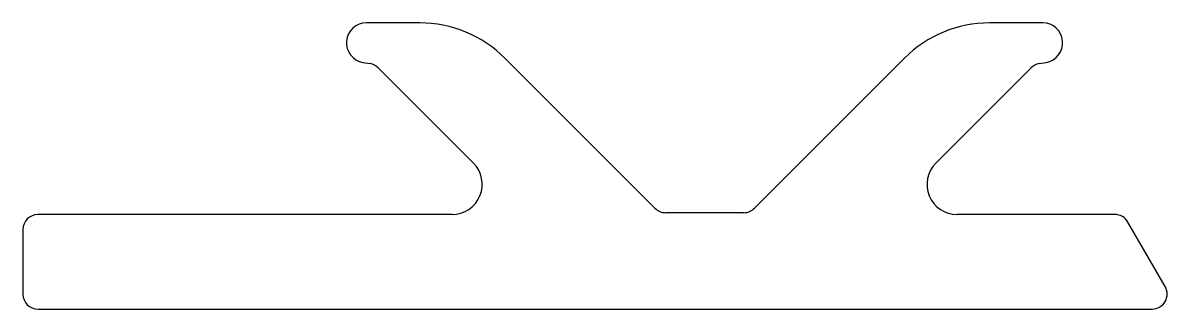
# Model space of a CAD drawing. Extents: x -9.2 to 9.8, y 0.3 to 5.
import ezdxf

# ---------------------------------------------------------------- set-up
doc = ezdxf.new("R2010")
doc.units = 0
doc.layers.add('CLIP', color=4, linetype='CONTINUOUS')

msp = doc.modelspace()

# ---------------------------------------------------------------- linework, layer by layer
at = {"layer": 'CLIP', "color": 7}
for p, q in [((-2.563, 5.038), (-3.449, 5.038)), ((7.784, 5.038), (6.899, 5.038)), ((-3.506, 4.383), (-3.385, 4.362)), ((1.342, 1.961), (-1.149, 4.452)), ((5.485, 4.452), (2.994, 1.961)), ((7.721, 4.362), (7.841, 4.383)), ((-3.252, 4.292), (-1.671, 2.711)), ((6.007, 2.711), (7.588, 4.292)), ((-2.025, 1.858), (-8.903, 1.858)), ((2.817, 1.888), (1.519, 1.888)), ((8.98, 1.858), (6.36, 1.858)), ((9.814, 0.663), (9.196, 1.733)), ((-9.153, 1.608), (-9.153, 0.538)), ((-8.903, 0.288), (9.598, 0.288))]:
    msp.add_line(p, q, dxfattribs=at)
for centre, radius, start, end in [((-3.449, 4.708), 0.33, 90, 260), ((-2.563, 3.038), 2, 45, 90), ((6.899, 3.038), 2, 90, 135), ((7.784, 4.708), 0.33, 280, 90), ((-3.429, 4.115), 0.25, 45, 80), ((7.764, 4.115), 0.25, 100, 135), ((-2.025, 2.358), 0.5, 270, 45), ((6.36, 2.358), 0.5, 135, 270), ((1.519, 2.138), 0.25, 225, 270), ((2.817, 2.138), 0.25, 270, 315), ((-8.903, 1.608), 0.25, 90, 180), ((8.98, 1.608), 0.25, 30, 90), ((9.598, 0.538), 0.25, 270, 30), ((-8.903, 0.538), 0.25, 180, 270)]:
    msp.add_arc(centre, radius, start, end, dxfattribs=at)

doc.saveas('drawing.dxf')
